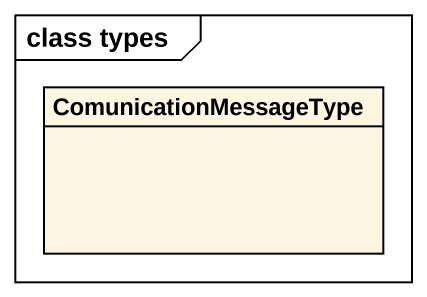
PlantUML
@startuml
mainframe class types
hide circle
hide empty members
class ComunicationMessageType
@enduml
